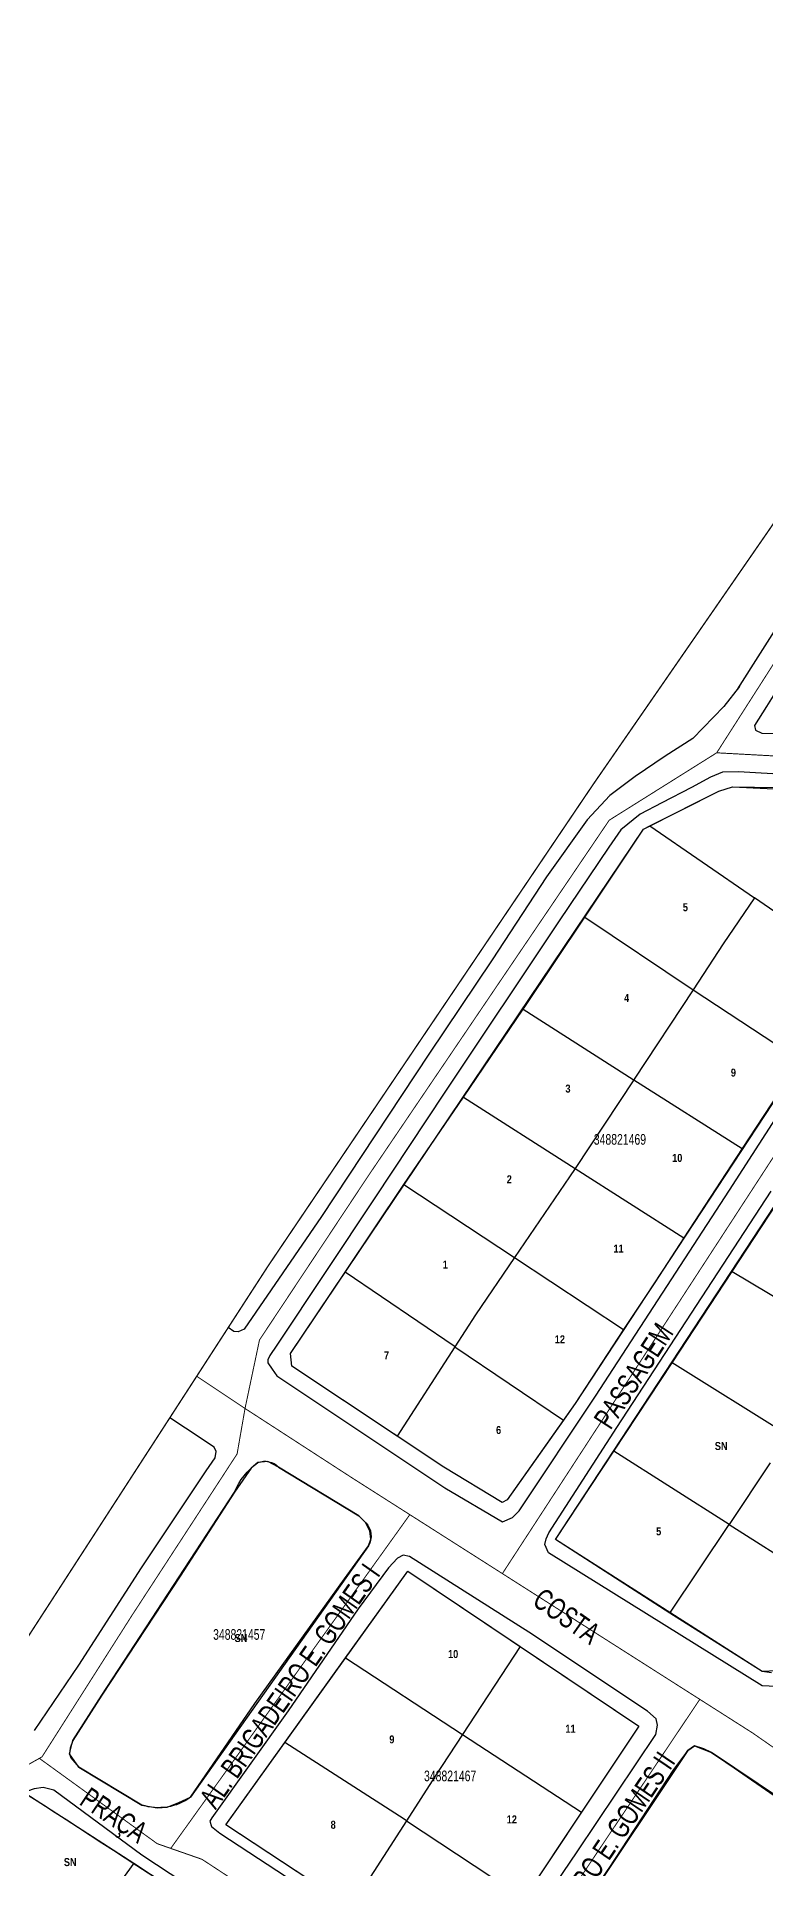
# Model space of a CAD drawing. Extents: x 203136 to 205923, y 4839890 to 4842982.
# Drawn here: x 204351.3 to 204487.9, y 4842615 to 4842958.4 of the extents above; entities that cross this region are included whole.
import ezdxf
from ezdxf.enums import TextEntityAlignment as Align

# ---------------------------------------------------------------- set-up
doc = ezdxf.new("R2010")
doc.units = 0
doc.header["$LTSCALE"] = 1.5
doc.header["$MEASUREMENT"] = 0
for name, color, linetype in [('CD_MALHA_LOTES', 40, 'CONTINUOUS'), ('CD_TXT_QUADRA', 7, 'CONTINUOUS'), ('LM-LIM-SETOR-FISCAL', 7, 'CONTINUOUS'), ('RU-QUADRAS', 210, 'CONTINUOUS'), ('SV-EIXO-RUA-PAV', 20, 'CONTINUOUS'), ('SV-RUA-PAVIM-S-GUIA-C-GUIA', 7, 'CONTINUOUS'), ('SV-TXT-RUA-PAV-S-GUIA-C-GUIA', 7, 'CONTINUOUS'), ('Th_NmrPort', 1, 'CONTINUOUS')]:
    doc.layers.add(name, color=color, linetype=linetype)
doc.styles.add('ARIAL', font='ARIAL.TTF')
doc.styles.get("Standard").update_dxf_attribs({"font": 'swisscbo.ttf'})
doc.linetypes.add('Limite', pattern='A,20,-3,[130,ltypeshp.shx,S=6.35,R=0,X=0,Y=0],-3,20', length=46)

msp = doc.modelspace()

# ---------------------------------------------------------------- linework, layer by layer
at = {"layer": 'CD_MALHA_LOTES', "linetype": 'Continuous'}
for p, q in [((204466.24, 4842810.45), (204479.15, 4842816.94)), ((204479.15, 4842816.94), (204481.72, 4842817.79)), ((204481.72, 4842817.79), (204489.96, 4842817.67)), ((204465.07, 4842809.86), (204466.24, 4842810.45)), ((204466.24, 4842810.45), (204485.86, 4842796.94)), ((204454.04, 4842793.33), (204465.07, 4842809.86)), ((204485.86, 4842796.94), (204479.97, 4842788.33)), ((204505.41, 4842783.47), (204485.86, 4842796.94)), ((204442.71, 4842776.36), (204454.04, 4842793.33)), ((204454.04, 4842793.33), (204474.33, 4842779.74)), ((204479.97, 4842788.33), (204474.33, 4842779.74)), ((204474.33, 4842779.74), (204463.29, 4842762.95)), ((204474.33, 4842779.74), (204494.39, 4842766.52)), ((204431.31, 4842759.62), (204442.53, 4842776.1)), ((204442.53, 4842776.1), (204442.71, 4842776.36)), ((204442.53, 4842776.1), (204463.12, 4842762.9)), ((204494.39, 4842766.52), (204483.57, 4842749.97)), ((204463.22, 4842762.84), (204452.25, 4842746.25)), ((204463.12, 4842762.9), (204463.22, 4842762.84)), ((204463.29, 4842762.95), (204463.22, 4842762.84)), ((204463.22, 4842762.84), (204483.57, 4842749.97)), ((204420.12, 4842743.21), (204431.31, 4842759.62)), ((204431.31, 4842759.62), (204452.25, 4842746.25)), ((204483.57, 4842749.97), (204472.63, 4842733.24)), ((204452.25, 4842746.25), (204451.21, 4842744.68)), ((204452.25, 4842746.25), (204472.63, 4842733.24)), ((204409.15, 4842726.81), (204420.12, 4842743.21)), ((204420.12, 4842743.21), (204440.87, 4842729.51)), ((204451.21, 4842744.68), (204440.87, 4842729.51)), ((204481.67, 4842726.92), (204492.68, 4842743.64)), ((204472.63, 4842733.24), (204467.16, 4842724.88)), ((204440.87, 4842729.51), (204433.58, 4842718.8)), ((204440.87, 4842729.51), (204461.32, 4842716.01)), ((204398.92, 4842711.51), (204409.15, 4842726.81)), ((204429.59, 4842712.89), (204409.15, 4842726.81)), ((204467.16, 4842724.88), (204461.32, 4842716.01)), ((204470.41, 4842709.82), (204481.67, 4842726.92)), ((204481.67, 4842726.92), (204503.89, 4842713.59)), ((204433.58, 4842718.8), (204429.71, 4842712.81)), ((204461.32, 4842716.01), (204452.23, 4842702.19)), ((204399.15, 4842709.19), (204398.92, 4842711.51)), ((204429.71, 4842712.81), (204418.88, 4842696.07)), ((204429.71, 4842712.81), (204429.59, 4842712.89)), ((204429.71, 4842712.81), (204450.03, 4842699.07)), ((204418.88, 4842696.07), (204399.15, 4842709.19)), ((204459.5, 4842693.25), (204470.41, 4842709.82)), ((204492.21, 4842696.17), (204470.41, 4842709.82)), ((204452.23, 4842702.19), (204450.03, 4842699.07)), ((204450.03, 4842699.07), (204439.5, 4842684.12)), ((204427.65, 4842690.24), (204418.88, 4842696.07)), ((204391.53, 4842690.06), (204388.38, 4842685.57)), ((204392.79, 4842691.08), (204391.53, 4842690.06)), ((204394.63, 4842691.3), (204392.79, 4842691.08)), ((204396.65, 4842690.24), (204394.63, 4842691.3)), ((204411.68, 4842681.09), (204396.65, 4842690.24)), ((204438.58, 4842683.62), (204427.65, 4842690.24)), ((204448.58, 4842676.67), (204459.5, 4842693.25)), ((204481.11, 4842679.51), (204459.5, 4842693.25)), ((204488.81, 4842691.07), (204481.11, 4842679.51)), ((204388.38, 4842685.57), (204378.2, 4842669.79)), ((204439.5, 4842684.12), (204438.58, 4842683.62)), ((204413.02, 4842679.82), (204411.68, 4842681.09)), ((204413.74, 4842678.22), (204413.02, 4842679.82)), ((204413.49, 4842675.46), (204413.94, 4842676.72)), ((204413.94, 4842676.72), (204413.74, 4842678.22)), ((204469.96, 4842662.86), (204448.58, 4842676.67)), ((204469.96, 4842662.86), (204481.11, 4842679.51)), ((204481.11, 4842679.51), (204501.01, 4842666.85)), ((204409.01, 4842669.28), (204413.49, 4842675.46)), ((204378.2, 4842669.79), (204363.51, 4842647.46)), ((204392.24, 4842645.9), (204409.01, 4842669.28)), ((204409.23, 4842654.46), (204420.89, 4842670.72)), ((204420.89, 4842670.72), (204441.92, 4842656.59)), ((204487.3, 4842651.92), (204469.96, 4842662.86)), ((204441.92, 4842656.59), (204431.12, 4842640.14)), ((204441.92, 4842656.59), (204464.15, 4842641.65)), ((204397.84, 4842638.59), (204409.23, 4842654.46)), ((204409.23, 4842654.46), (204431.12, 4842640.14)), ((204489.03, 4842651.7), (204487.3, 4842651.92)), ((204363.51, 4842647.46), (204358.08, 4842639.02)), ((204380.17, 4842628.35), (204392.24, 4842645.9)), ((204358.08, 4842639.02), (204357.59, 4842637.55)), ((204386.79, 4842623.18), (204397.84, 4842638.59)), ((204420.18, 4842624.25), (204397.84, 4842638.59)), ((204431.12, 4842640.14), (204425.99, 4842632.33)), ((204431.12, 4842640.14), (204453.44, 4842625.55)), ((204464.15, 4842641.65), (204453.44, 4842625.55)), ((204357.59, 4842637.55), (204357.47, 4842636.48)), ((204357.47, 4842636.48), (204357.7, 4842635.72)), ((204357.7, 4842635.72), (204359.21, 4842634.02)), ((204473.37, 4842637.11), (204437.51, 4842583.49)), ((204474.62, 4842637.98), (204473.37, 4842637.11)), ((204476.35, 4842637.42), (204474.62, 4842637.98)), ((204477.79, 4842636.77), (204476.35, 4842637.42)), ((204531.31, 4842600.6), (204477.79, 4842636.77)), ((204359.21, 4842634.02), (204371.06, 4842626.88)), ((204425.99, 4842632.33), (204420.62, 4842623.96)), ((204348.25, 4842629.75), (204369.51, 4842616.01)), ((204377.96, 4842627.38), (204380.17, 4842628.35)), ((204371.06, 4842626.88), (204373.89, 4842626.37)), ((204373.89, 4842626.37), (204375.77, 4842626.52)), ((204375.77, 4842626.52), (204377.96, 4842627.38)), ((204453.44, 4842625.55), (204442.67, 4842609.37)), ((204410.23, 4842607.73), (204386.79, 4842623.18)), ((204420.62, 4842623.96), (204410.23, 4842607.73)), ((204420.62, 4842623.96), (204420.18, 4842624.25)), ((204420.62, 4842623.96), (204442.67, 4842609.37)), ((204369.51, 4842616.01), (204359.44, 4842602.03)), ((204369.51, 4842616.01), (204386.24, 4842605.02))]:
    msp.add_line(p, q, dxfattribs=at)
at = {"layer": 'LM-LIM-SETOR-FISCAL', "linetype": 'Limite', "ltscale": 0.1, "flags": 128}
msp.add_lwpolyline([(203469.377234, 4841362.89061, 0.25, 0.25, 0), (203519.491753, 4841421.251163, 0.25, 0.25, 0), (203539.040039, 4841445.453803, 0.25, 0.25, 0), (203552.611299, 4841461.387824, 0.25, 0.25, 0), (203566.238133, 4841484.68956, 0.25, 0.25, 0), (203609.99, 4841529.19, 0.25, 0.25, 0), (203632, 4841555.03, 0.25, 0.25, 0), (203660.44, 4841587.64, 0.25, 0.25, 0), (203674.06, 4841602.04, 0.25, 0.25, 0), (203710.04, 4841645.13, 0.25, 0.25, 0), (203742.06, 4841682.63, 0.25, 0.25, 0), (203749.59, 4841692.3, 0.25, 0.25, 0), (203765.8, 4841714.59, 0.25, 0.25, 0), (203770.437717, 4841723.305383, 0.25, 0.25, 0), (203714.413653, 4841762.64358, 0.25, 0.25, 0), (203723.585168, 4841777.541949, 0.25, 0.25, 0), (203744.064325, 4841808.260684, 0.25, 0.25, 0), (203754.769339, 4841823.620052, 0.25, 0.25, 0), (203763.612611, 4841832.928759, 0.25, 0.25, 0), (203773.572638, 4841842.432366, 0.25, 0.25, 0), (203784.091768, 4841852.942481, 0.25, 0.25, 0), (203799.86552, 4841866.904972, 0.25, 0.25, 0), (203809.371409, 4841877.624378, 0.25, 0.25, 0), (203820.293068, 4841888.950542, 0.25, 0.25, 0), (203834.046268, 4841882.073942, 0.25, 0.25, 0), (204046.7661, 4842201.182221, 0.25, 0.25, 0), (204178.512752, 4842399.235913, 0.25, 0.25, 0), (204339.269682, 4842642.311478, 0.25, 0.25, 0), (204394.703106, 4842727.956118, 0.25, 0.25, 0), (204455.679872, 4842818.312599, 0.25, 0.25, 0), (204552.409898, 4842958.280115, 0.18, 0.18, 0), (204552.411197, 4842958.281995, 0.25, 0.25, 0), (204552.409898, 4842958.280115, 0.25, 0.25, 0), (204552.41, 4842958.28, 0.25, 0.25, 0), (204636.88, 4842865.48, 0.25, 0.25, 0), (204802.20702, 4842671.508044, 0.25, 0.25, 0), (204837.727029, 4842630.149129, 0.25, 0.25, 0), (205008.271732, 4842430.409897, 0.25, 0.25, 0), (205138.673959, 4842279.328213, 0.25, 0.25, 0), (205174.437256, 4842238.699161, 0.25, 0.25, 0), (205203.631784, 4842204.152303, 0.25, 0.25, 0), (205240.124945, 4842163.766539, 0.25, 0.25, 0), (205267.85, 4842136.34, 0.25, 0.25, 0), (205295.915353, 4842071.881893, 0.25, 0.25, 0), (205307.647026, 4842046.742594, 0.25, 0.25, 0), (205351.13, 4841954.04, 0.25, 0.25, 0), (205379.26, 4841896.27, 0.25, 0.25, 0), (205405.061808, 4841844.580735, 0.25, 0.25, 0), (205438.77, 4841777.24, 0.25, 0.25, 0), (205460.65, 4841701.79, 0.25, 0.25, 0), (205500.37, 4841613.55, 0.25, 0.25, 0), (205574.15, 4841463.73, 0.25, 0.25, 0), (205576.19, 4841458.65, 0.25, 0.25, 0), (205586.52, 4841433.19, 0.25, 0.25, 0), (205615.29, 4841364.14, 0.25, 0.25, 0), (205647.73668, 4841231.470751, 0.25, 0.25, 0), (205655.460047, 4841210.753747, 0.25, 0.25, 0), (205675.209194, 4841159.41187, 0.25, 0.25, 0), (205690.04619, 4841124.071091, 0.25, 0.25, 0), (205704.679922, 4841088.324092, 0.25, 0.25, 0), (205713.35, 4841065.22, 0.25, 0.25, 0), (205719.94, 4841049.35, 0.25, 0.25, 0), (205719.957412, 4841049.304741, 0, 0, 0), (205790.360912, 4840892.191443, 0, 0, 0)], format="xyseb", dxfattribs=at)
at = {"layer": 'RU-QUADRAS', "color": 6, "linetype": 'Continuous'}
for points in [[(204448.58, 4842676.67), (204536.17, 4842810.09), (204559.02, 4842795.48), (204571.92, 4842813.89, -0.0173938285), (204604.95, 4842865.2), (204607.34, 4842865.25), (204621.68, 4842848.35), (204621.81, 4842846.45), (204562.81, 4842758.27), (204541.29, 4842726.95), (204524.41, 4842701.08, -0.0205261441), (204489.96, 4842652.03), (204487.3, 4842651.92)], [(204357.47, 4842636.48), (204358.08, 4842639.02), (204363.51, 4842647.46), (204388.38, 4842685.57, -0.1401589073), (204392.79, 4842691.08, -0.3105711017), (204396.65, 4842690.24), (204411.68, 4842681.09), (204413.02, 4842679.82, -0.3266896049), (204413.49, 4842675.46), (204380.17, 4842628.35, -0.2396511654), (204371.06, 4842626.88), (204359.21, 4842634.02)], [(204314.63, 4842584.84), (204343.88, 4842628.85), (204348.25, 4842629.75, -0.0040992124), (204487.22, 4842538.1), (204454.61, 4842489.59), (204314.9, 4842583.18)]]:
    msp.add_lwpolyline(points, format="xyb", close=True, dxfattribs=at)
for points in [[(204398.92, 4842711.51), (204465.07, 4842809.86), (204479.15, 4842816.94), (204481.72, 4842817.79), (204523.19, 4842815.79), (204524.71, 4842814.46), (204524.62, 4842812.33), (204452.23, 4842702.19), (204439.5, 4842684.12), (204438.58, 4842683.62), (204427.65, 4842690.24), (204399.15, 4842709.19)], [(204386.79, 4842623.18), (204420.89, 4842670.72), (204464.15, 4842641.65), (204432.02, 4842593.37)], [(204437.51, 4842583.49), (204473.37, 4842637.11), (204474.62, 4842637.98), (204477.79, 4842636.77), (204531.31, 4842600.6), (204493.67, 4842543.9)]]:
    msp.add_lwpolyline(points, close=True, dxfattribs=at)
at = {"layer": 'SV-EIXO-RUA-PAV', "const_width": 0.18, "flags": 128}
for points in [[(204478.77062, 4842824.1499), (204500.0511, 4842857.4398), (204519.623524, 4842888.0577), (204521.347105, 4842890.7539), (204554.7826, 4842943.0585), (204562.216523, 4842947.506408)], [(204609.2369, 4842880.8593), (204589.665022, 4842848.0934), (204572.29825, 4842819.0192), (204536.6392, 4842820.991), (204478.77062, 4842824.1499), (204458.63171, 4842811.5171), (204413.637525, 4842745.0876), (204393.08146, 4842714.0819), (204390.370988, 4842701.232887), (204388.886341, 4842692.7131), (204369.109454, 4842662.3259), (204352.32899, 4842635.9292), (204333.031461, 4842625.0353), (204307.0217, 4842584.8117), (204305.9458, 4842580.2073), (204301.187582, 4842561.52263), (204300.726676, 4842557.8723), (204243.827519, 4842473.2809), (204209.661355, 4842422.046656), (204162.855803, 4842351.4479), (204118.447504, 4842286.163007), (204062.169756, 4842201.1799)], [(204536.6392, 4842820.991), (204438.602309, 4842670.2776)], [(204376.4491, 4842618.7627), (204421.258415, 4842681.3272)], [(204433.1782, 4842583.383), (204475.603401, 4842646.7044)], [(204351.8237, 4842635.6439), (204373.9119, 4842619.6496), (204382.3022, 4842616.7167), (204434.741164, 4842582.359), (204439.775301, 4842576.4931), (204494.761758, 4842539.7364)]]:
    msp.add_lwpolyline(points, dxfattribs=at)
at = {"layer": 'SV-EIXO-RUA-PAV', "const_width": 0.18}
msp.add_lwpolyline([(204636.885864, 4842538.892458), (204590.434516, 4842569.578), (204537.326154, 4842605.4217), (204489.4592, 4842637.6465), (204485.520028, 4842640.3866), (204475.603401, 4842646.7044), (204438.602309, 4842670.2776), (204410.274849, 4842688.3248), (204390.370988, 4842701.232887), (204381.314421, 4842707.270599)], dxfattribs=at)
at = {"layer": 'SV-RUA-PAVIM-S-GUIA-C-GUIA'}
for points in [[(204509.004166, 4842895.472394), (204515.88, 4842891.97), (204516.58, 4842891.4), (204516.85, 4842890.89), (204516.43, 4842890.02), (204505.88, 4842872.85), (204495.82, 4842856.88), (204482.69, 4842836.13)], [(204505.34, 4842854.89), (204503.84, 4842854.87), (204503.11, 4842854.8), (204502.3, 4842854.31), (204501.82, 4842853.64), (204492.46, 4842839.84), (204488.11, 4842832.83), (204485.88, 4842829.24), (204486.03, 4842828.38), (204487.23, 4842827.86), (204501.07, 4842827.6), (204524.11, 4842825.89), (204556.82, 4842823.82), (204569.28, 4842822.89), (204570.69, 4842823.1), (204572.3, 4842823.72), (204573.48, 4842824.84), (204585.44, 4842844.14), (204585.09, 4842845.95), (204584.32, 4842847.08), (204582.93, 4842848.08), (204581.93, 4842848.73)], [(204483.04, 4842836.57), (204480.09, 4842832.81), (204474.32, 4842826.81), (204469.12, 4842823.55), (204463.46, 4842819.71), (204458.76, 4842816.13), (204454.47, 4842811.6), (204446.85, 4842800.92), (204436.67, 4842785.31), (204424.84, 4842767.66), (204404.68, 4842737.22), (204390.24, 4842716.08), (204389.08, 4842715.62), (204388.3, 4842715.68), (204387.229876, 4842716.409978)], [(204520.265, 4842818.405), (204482.84, 4842820.61), (204479.86, 4842820.53), (204477.6, 4842819.56), (204474.02, 4842817.65), (204468.48, 4842814.8), (204464.42, 4842812.66), (204460.8, 4842809.68), (204458.53, 4842806.46), (204449.23, 4842792.66), (204427.7, 4842760.35), (204414.7, 4842740.72), (204396.36, 4842713.1), (204395.05, 4842711.17), (204394.66, 4842710.37), (204394.66, 4842709.78), (204395.47, 4842708.6), (204396.33, 4842707.38), (204427.8, 4842686.38), (204438.62, 4842680), (204440.52, 4842680.78), (204441.76, 4842682.02), (204456.04, 4842703.54), (204481.18, 4842742.13), (204504.66, 4842778.58)], [(204489.89, 4842649.12), (204487.27, 4842649.23), (204447.22, 4842674.16), (204446.54, 4842675.72), (204446.78, 4842676.79), (204447.31, 4842677.9), (204460.06, 4842697.68), (204488.98, 4842741.99)], [(204350.9, 4842640.89), (204359.21, 4842653.14), (204370.96, 4842671.39), (204383.08, 4842689.54), (204384.76, 4842691.95), (204384.97, 4842693.14), (204384.57, 4842693.95), (204379.23, 4842697.52), (204376.265915, 4842699.470658)], [(204530.56, 4842601.19), (204517.78, 4842609.95), (204504.72, 4842618.11), (204477.79, 4842636.77), (204476.35, 4842637.42), (204474.62, 4842637.98), (204473.37, 4842637.11), (204470.65, 4842633.54), (204456.05, 4842611.22), (204439.79, 4842587.11), (204439.44, 4842584.85), (204440.08, 4842582.09), (204442.19, 4842579.89), (204490.79, 4842545.82), (204492.76, 4842545.16)], [(204392.48, 4842603.38), (204371.05, 4842617.47), (204354.52, 4842629.69), (204352.55, 4842630.21), (204350.85, 4842629.93), (204344.98, 4842627.84), (204339.67, 4842625.01), (204336.71, 4842623.02), (204332.72, 4842618.01), (204324.19, 4842605.8)]]:
    msp.add_lwpolyline(points, dxfattribs=at)
for points in [[(204378.2, 4842669.79), (204363.51, 4842647.46), (204358.08, 4842639.02), (204357.59, 4842637.55), (204357.47, 4842636.48), (204357.7, 4842635.72), (204359.21, 4842634.02), (204371.06, 4842626.88), (204373.89, 4842626.37), (204375.77, 4842626.52), (204377.96, 4842627.38), (204380.17, 4842628.35), (204392.24, 4842645.9), (204409.01, 4842669.28), (204413.49, 4842675.46), (204413.94, 4842676.72), (204413.74, 4842678.22), (204413.02, 4842679.82), (204411.68, 4842681.09), (204396.65, 4842690.24), (204394.63, 4842691.3), (204392.79, 4842691.08), (204391.53, 4842690.06), (204388.38, 4842685.57)], [(204411.59, 4842663.68), (204398.47, 4842644.53), (204384.13, 4842624.5), (204383.79, 4842623.89), (204384.08, 4842622.87), (204385.66, 4842621.6), (204432.19, 4842591.12), (204433.24, 4842591.17), (204434.2, 4842591.6), (204436.75, 4842594.71), (204452.61, 4842618.11), (204467.35, 4842640.09), (204467.68, 4842641.84), (204467.43, 4842643.06), (204465.78, 4842644.46), (204443.54, 4842659.3), (204421.19, 4842673.48), (204420, 4842673.75), (204418.96, 4842673.2), (204417.24, 4842671.34)]]:
    msp.add_lwpolyline(points, close=True, dxfattribs=at)

# ---------------------------------------------------------------- texts
at = {"layer": 'CD_TXT_QUADRA', "linetype": 'Continuous', "style": 'ARIAL', "width": 0.7}
for s, p in [('348821469', (204455.74, 4842750.68)), ('348821457', (204384.39, 4842657.87)), ('348821467', (204423.92, 4842631.35))]:
    msp.add_text(s, height=2, dxfattribs=at).set_placement(p)
at = {"layer": 'SV-TXT-RUA-PAV-S-GUIA-C-GUIA', "style": 'ARIAL', "width": 0.7}
for s, rotation, p in [('PASSAGEM', 57, (204458.881312, 4842697.06035)), ('AL. BRIGADEIRO E. GOMES I', 55, (204384.858917, 4842625.895606)), ('COSTA', 325, (204443.9941, 4842664.5554)), ('AL. BRIGADEIRO E. GOMES II', 56, (204440.324868, 4842589.258456)), ('PRAÇA                                  BRIGADEIRO                EDUARDO                 GOMES', 326, (204359.106249, 4842627.11541))]:
    msp.add_text(s, height=4, rotation=rotation, dxfattribs=at).set_placement(p)
at = {"layer": 'Th_NmrPort', "color": 1}
for s, p in [('5', (204472.418554, 4842795.197271)), ('4', (204461.418554, 4842778.197271)), ('3', (204450.418554, 4842761.197271)), ('9', (204481.418554, 4842764.197271)), ('10', (204470.418554, 4842748.197271)), ('2', (204439.418554, 4842744.197271)), ('11', (204459.418554, 4842731.197271)), ('1', (204427.418554, 4842728.197271)), ('12', (204448.418554, 4842714.197271)), ('7', (204416.418554, 4842711.197271)), ('6', (204437.418554, 4842697.197271)), ('SN', (204478.418554, 4842694.197271)), ('5', (204467.418554, 4842678.197271)), ('SN', (204388.418554, 4842658.197271)), ('10', (204428.418554, 4842655.197271)), ('11', (204450.418554, 4842641.197271)), ('9', (204417.418554, 4842639.197271)), ('12', (204439.418554, 4842624.197271)), ('8', (204406.418554, 4842623.197271)), ('SN', (204356.418554, 4842616.197271))]:
    msp.add_text(s, height=1.5, dxfattribs=at).set_placement(p, align=Align.MIDDLE_LEFT)

doc.saveas('drawing.dxf')
